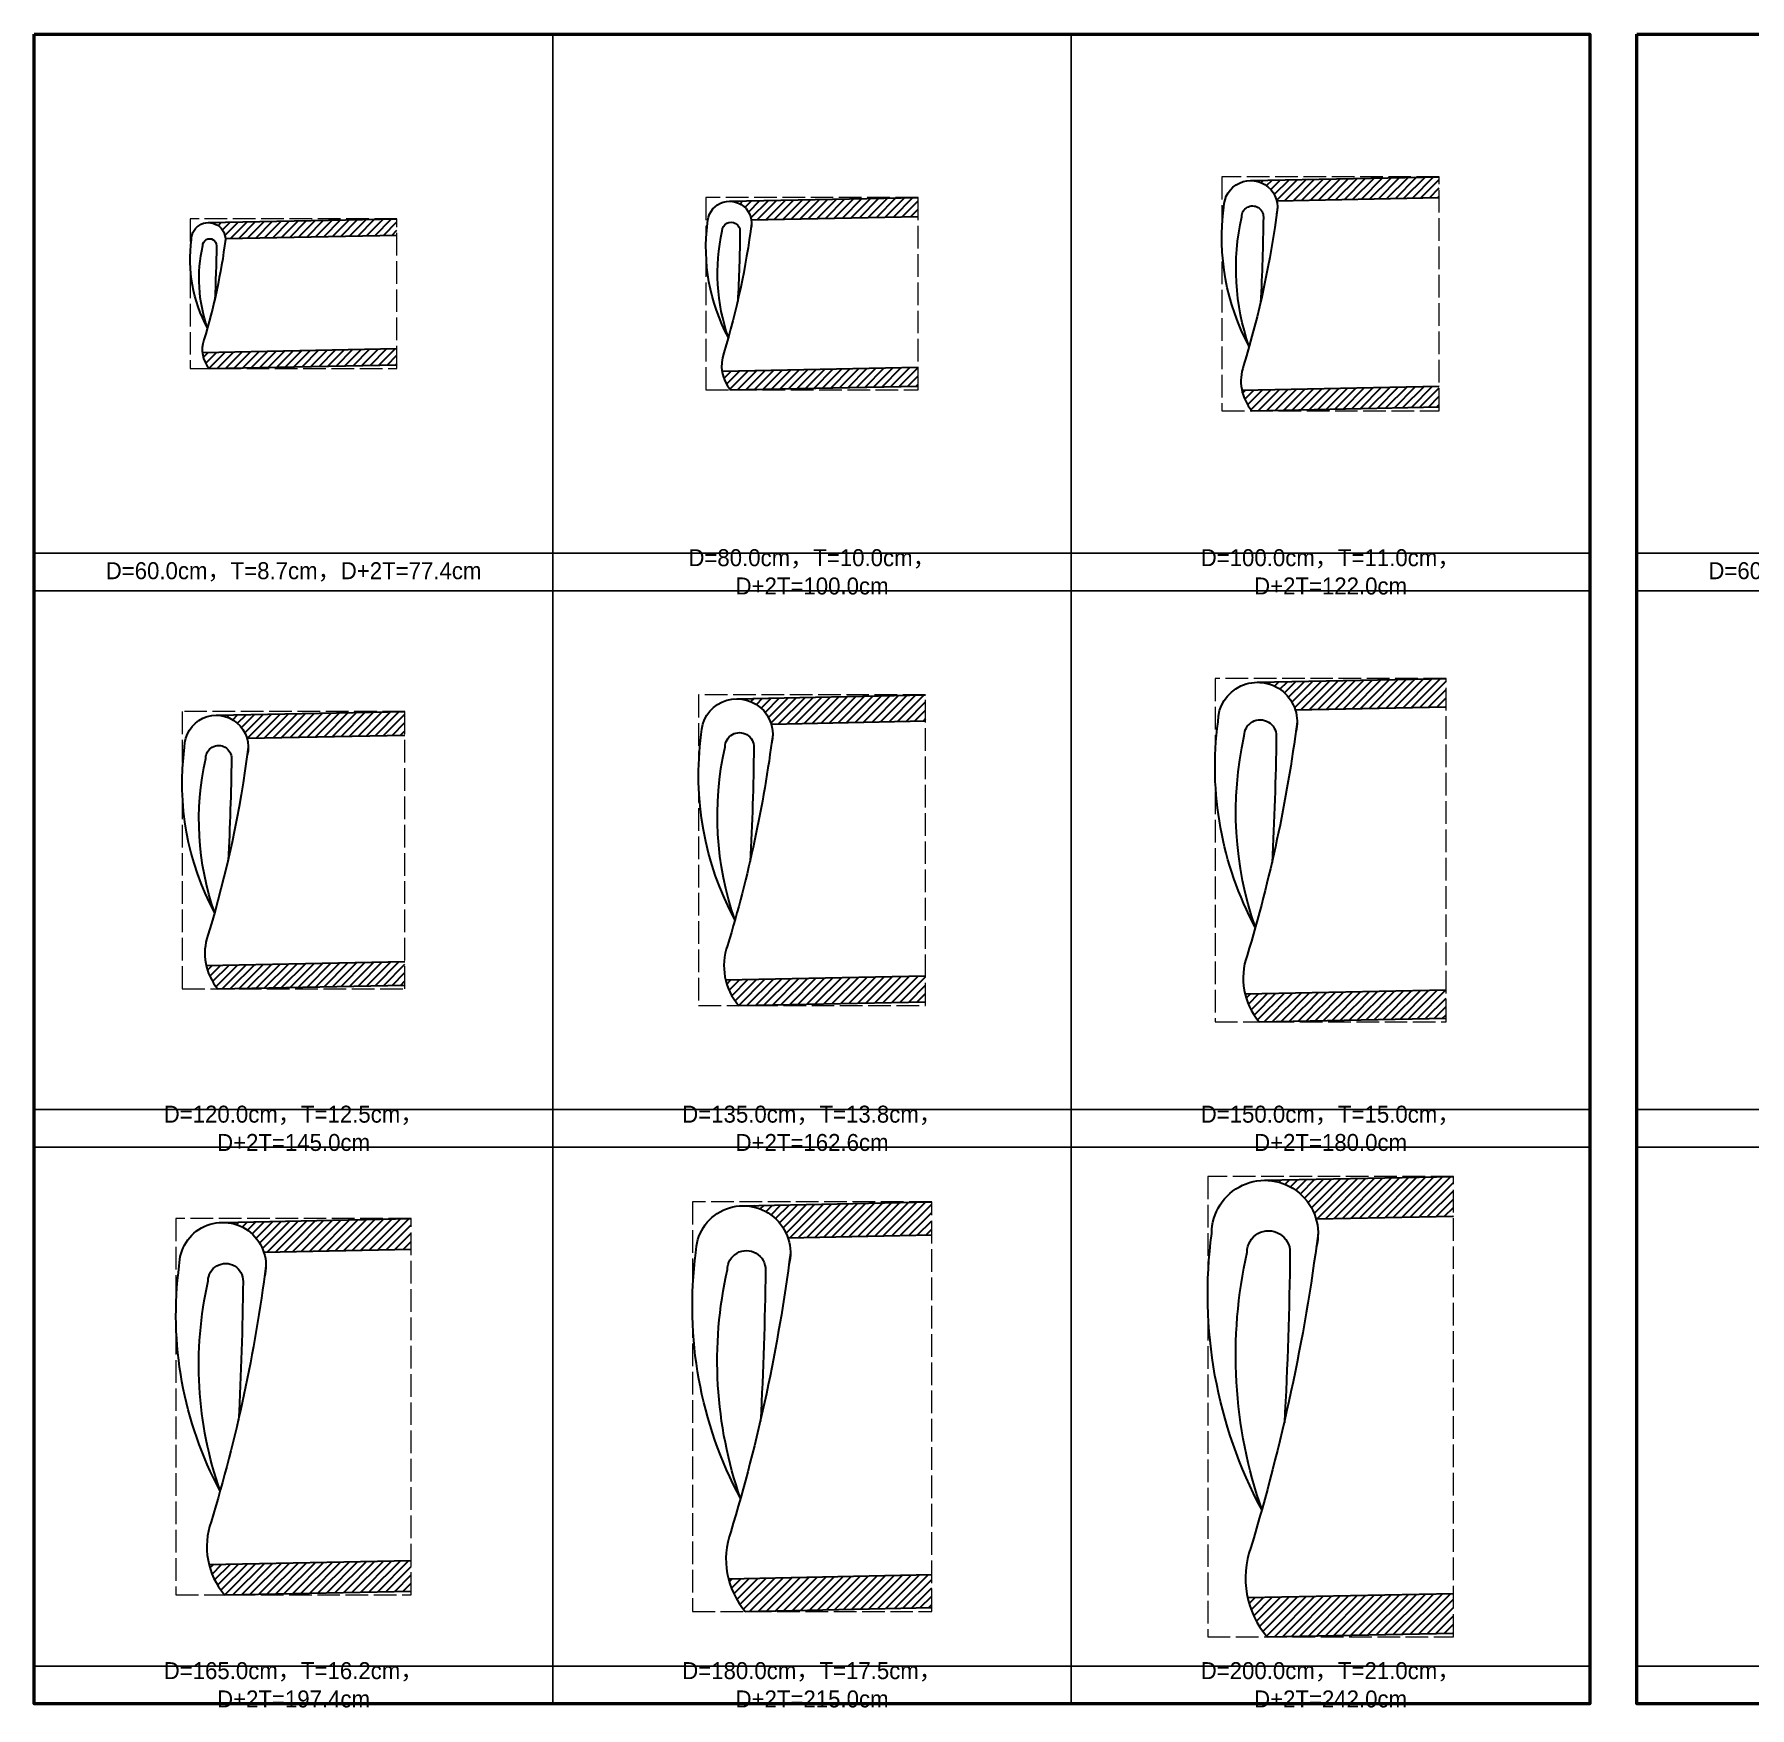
# Model space of a CAD drawing. Extents: x -7340 to 3675, y -3342 to 777.
# Drawn here: x 300 to 1210, y -2484 to -1597 of the extents above; entities that cross this region are included whole.
import ezdxf

# ---------------------------------------------------------------- set-up
doc = ezdxf.new("R2010")
doc.units = 0
doc.header["$MEASUREMENT"] = 0
doc.linetypes.add('ACAD_ISO02W100', pattern=[15, 12, -3])
doc.layers.add('一、3.基本-變更', color=1, linetype='Continuous', lineweight=50)
doc.layers.add('二、6.繪圖-其他施作項目', color=35, linetype='Continuous', lineweight=30)
doc.layers.add('一、4.基本-隱藏', color=9, linetype='ACAD_ISO02W100', lineweight=20, plot=False)
doc.layers.add('三、3.文字-註解文字', color=2, linetype='Continuous')
doc.styles.add('註解文字', font='MS PGothic.ttf', dxfattribs={"height": 3})
pattern_1 = [(45, (-3025.9566, -3168.5707), (-2.2097087, 2.2097087), [])]

msp = doc.modelspace()

# ---------------------------------------------------------------- hatches: boundary and pattern name
at = {"layer": '二、6.繪圖-其他施作項目'}
h = msp.add_hatch(dxfattribs=at)
h.set_pattern_fill('ANSI31', color=256, scale=25)
h.set_pattern_definition(pattern_1)
h.paths.add_polyline_path([(944.579, -1674.505, -0.354646), (958.922, -1685.221), (1045.147, -1683.496), (1045.147, -1672.494)])
h.paths.add_polyline_path([(1045.147, -1794.519), (1045.147, -1783.516), (940.457, -1785.61, 0.1268815), (945.78, -1796.506)])
h = msp.add_hatch(dxfattribs=at)
h.set_pattern_fill('ANSI31', color=256, scale=25)
h.set_pattern_definition(pattern_1)
h.paths.add_polyline_path([(768.77, -1683.495), (668.77, -1685.495, -0.367556), (680.267, -1695.267), (768.77, -1693.497)])
h.paths.add_polyline_path([(768.77, -1773.513), (664.745, -1775.593, 0.1394648), (669.264, -1785.505), (768.77, -1783.515)])
h = msp.add_hatch(dxfattribs=at)
h.set_pattern_fill('ANSI31', color=256, scale=25)
h.set_pattern_definition(pattern_1)
h.paths.add_polyline_path([(492.352, -1694.802), (392.352, -1696.802, -0.3982556), (401.354, -1705.324), (492.352, -1703.504)])
h.paths.add_polyline_path([(492.352, -1763.516), (389.124, -1765.581, 0.1552766), (392.734, -1774.198), (492.352, -1772.218)])
h = msp.add_hatch(dxfattribs=at)
h.set_pattern_fill('ANSI31', color=256, scale=25)
h.set_pattern_definition(pattern_1)
h.paths.add_polyline_path([(1048.786, -1953.494), (1048.786, -1938.491), (948.786, -1940.491, -0.3264933), (968.766, -1955.094)])
h.paths.add_polyline_path([(942.125, -2105.657, 0.1178489), (949.672, -2120.509), (1048.786, -2118.527), (1048.786, -2103.524)])
h = msp.add_hatch(dxfattribs=at)
h.set_pattern_fill('ANSI31', color=256, scale=25)
h.set_pattern_definition(pattern_1)
h.paths.add_polyline_path([(496.588, -1955.993), (396.588, -1957.993, -0.3336822), (412.804, -1970.171), (496.588, -1968.496)])
h.paths.add_polyline_path([(496.588, -2088.52), (391.14, -2090.629, 0.121767), (397.348, -2103.007), (496.588, -2101.022)])
h = msp.add_hatch(dxfattribs=at)
h.set_pattern_fill('ANSI31', color=256, scale=25)
h.set_pattern_definition(pattern_1)
h.paths.add_polyline_path([(772.694, -1947.192), (672.694, -1949.192, -0.3303138), (690.819, -1962.632), (772.694, -1960.995)])
h.paths.add_polyline_path([(772.694, -2096.022), (666.622, -2098.143, 0.1198848), (673.505, -2111.808), (772.694, -2109.824)])
h = msp.add_hatch(dxfattribs=at)
h.set_pattern_fill('ANSI31', color=256, scale=25)
h.set_pattern_definition(pattern_1)
h.paths.add_polyline_path([(1052.673, -2202.488), (952.673, -2204.488, -0.3350194), (979.784, -2224.95), (1052.673, -2223.492)])
h.paths.add_polyline_path([(1052.673, -2423.532), (943.529, -2425.715, 0.1223574), (953.875, -2446.512), (1052.673, -2444.536)])
h = msp.add_hatch(dxfattribs=at)
h.set_pattern_fill('ANSI31', color=256, scale=25)
h.set_pattern_definition(pattern_1)
h.paths.add_polyline_path([(775.979, -2233.493), (775.979, -2215.989), (674.978, -2218.009, -0.3327767), (699.707, -2235.018)])
h.paths.add_polyline_path([(775.979, -2431.032), (775.979, -2413.529), (668.131, -2415.686, 0.1153651), (677.055, -2433.011)])
h = msp.add_hatch(dxfattribs=at)
h.set_pattern_fill('ANSI31', color=256, scale=25)
h.set_pattern_definition(pattern_1)
h.paths.add_polyline_path([(499.873, -2224.791), (399.873, -2226.791, -0.3234214), (421.698, -2242.557), (499.873, -2240.994)])
h.paths.add_polyline_path([(499.873, -2406.027), (392.646, -2408.171, 0.1163455), (400.899, -2424.209), (499.873, -2422.23)])

# ---------------------------------------------------------------- linework, layer by layer
at = {"layer": '一、3.基本-變更'}
for points in [[(300, -1597), (1125, -1597), (1125, -2482), (300, -2482)], [(1150, -1597), (1975, -1597), (1975, -2482), (1150, -2482)]]:
    msp.add_lwpolyline(points, close=True, dxfattribs=at)
at = {"layer": '一、4.基本-隱藏', "linetype": 'Continuous'}
for points in [[(300, -1597), (575, -1597), (575, -1872), (300, -1872)], [(575, -1597), (850, -1597), (850, -1872), (575, -1872)], [(850, -1597), (1125, -1597), (1125, -1872), (850, -1872)], [(1150, -1597), (1425, -1597), (1425, -1872), (1150, -1872)], [(300, -1872), (575, -1872), (575, -1892), (300, -1892)], [(575, -1872), (850, -1872), (850, -1892), (575, -1892)], [(850, -1872), (1125, -1872), (1125, -1892), (850, -1892)], [(1150, -1872), (1425, -1872), (1425, -1892), (1150, -1892)], [(300, -1892), (575, -1892), (575, -2167), (300, -2167)], [(575, -1892), (850, -1892), (850, -2167), (575, -2167)], [(850, -1892), (1125, -1892), (1125, -2167), (850, -2167)], [(1150, -1892), (1425, -1892), (1425, -2167), (1150, -2167)], [(300, -2167), (575, -2167), (575, -2187), (300, -2187)], [(575, -2167), (850, -2167), (850, -2187), (575, -2187)], [(850, -2167), (1125, -2167), (1125, -2187), (850, -2187)], [(1150, -2167), (1425, -2167), (1425, -2187), (1150, -2187)], [(300, -2187), (575, -2187), (575, -2462), (300, -2462)], [(575, -2187), (850, -2187), (850, -2462), (575, -2462)], [(850, -2187), (1125, -2187), (1125, -2462), (850, -2462)], [(1150, -2187), (1425, -2187), (1425, -2462), (1150, -2462)], [(300, -2462), (575, -2462), (575, -2482), (300, -2482)], [(575, -2462), (850, -2462), (850, -2482), (575, -2482)], [(850, -2462), (1125, -2462), (1125, -2482), (850, -2482)], [(1150, -2462), (1425, -2462), (1425, -2482), (1150, -2482)]]:
    msp.add_lwpolyline(points, close=True, dxfattribs=at)
at = {"layer": '一、4.基本-隱藏'}
for points in [[(1045.147, -1672.494), (929.853, -1672.494), (929.853, -1796.506), (1045.147, -1796.506)], [(768.77, -1683.495), (656.23, -1683.495), (656.23, -1785.505), (768.77, -1785.505)], [(492.352, -1694.802), (382.648, -1694.802), (382.648, -1774.198), (492.352, -1774.198)], [(1048.786, -1938.491), (926.214, -1938.491), (926.214, -2120.509), (1048.786, -2120.509)], [(496.588, -1955.993), (378.412, -1955.993), (378.412, -2103.007), (496.588, -2103.007)], [(772.694, -1947.192), (652.306, -1947.192), (652.306, -2111.808), (772.694, -2111.808)], [(1052.673, -2202.488), (922.327, -2202.488), (922.327, -2446.512), (1052.673, -2446.512)], [(775.979, -2215.989), (649.021, -2215.989), (649.021, -2433.011), (775.979, -2433.011)], [(499.873, -2224.791), (375.127, -2224.791), (375.127, -2424.209), (499.873, -2424.209)]]:
    msp.add_lwpolyline(points, close=True, dxfattribs=at)
at = {"layer": '二、6.繪圖-其他施作項目'}
for points in [[(945.147, -1674.494), (1045.147, -1672.494)], [(668.77, -1685.495), (768.77, -1683.495)], [(958.922, -1685.221), (1045.147, -1683.496)], [(392.352, -1696.802), (492.352, -1694.802)], [(680.267, -1695.267), (768.77, -1693.497)], [(401.354, -1705.324), (492.352, -1703.504)], [(389.124, -1765.581), (492.352, -1763.516)], [(392.734, -1774.198), (492.352, -1772.218)], [(664.745, -1775.593), (768.77, -1773.513)], [(669.264, -1785.505), (768.77, -1783.515)], [(940.457, -1785.61), (1045.147, -1783.516)], [(945.78, -1796.506), (1045.147, -1794.519)], [(948.786, -1940.491), (1048.786, -1938.491)], [(396.588, -1957.993), (496.588, -1955.993)], [(672.694, -1949.192), (772.694, -1947.192)], [(968.766, -1955.094), (1048.786, -1953.494)], [(690.819, -1962.632), (772.694, -1960.995)], [(412.804, -1970.171), (496.588, -1968.496)], [(391.14, -2090.629), (496.588, -2088.52)], [(397.348, -2103.007), (496.588, -2101.022)], [(666.622, -2098.143), (772.694, -2096.022)], [(673.505, -2111.808), (772.694, -2109.824)], [(942.125, -2105.657), (1048.786, -2103.524)], [(949.672, -2120.509), (1048.786, -2118.527)], [(952.673, -2204.488), (1052.673, -2202.488)], [(675.979, -2217.989), (775.979, -2215.989)], [(399.873, -2226.791), (499.873, -2224.791)], [(979.784, -2224.95), (1052.673, -2223.492)], [(699.707, -2235.018), (775.979, -2233.493)], [(421.698, -2242.557), (499.873, -2240.994)], [(392.646, -2408.171), (499.873, -2406.027)], [(668.131, -2415.686), (775.979, -2413.529)], [(400.899, -2424.209), (499.873, -2422.23)], [(943.529, -2425.715), (1052.673, -2423.532)], [(677.055, -2433.011), (775.979, -2431.032)], [(953.875, -2446.512), (1052.673, -2444.536)]]:
    msp.add_lwpolyline(points, dxfattribs=at)
for points in [[(944.325, -1762.489, -0.1578495), (930.939, -1688.702, -1.1409026), (958.867, -1692.395)], [(668.096, -1757.644, -0.1578495), (657.12, -1697.145, -1.1409026), (680.019, -1700.172)], [(944.376, -1762.585, -0.1399452), (940.388, -1693.695, -1.0112817), (951.849, -1693.823, -0.0106152), (950.37, -1739.289)], [(959.355, -1688.702, -0.0416835), (941.379, -1772.57, 0.2687059), (945.78, -1796.506, 0.2681724)], [(391.83, -1752.637, -0.1578495), (383.337, -1705.818, -1.1409026), (401.058, -1708.161)], [(668.138, -1757.723, -0.1399452), (664.868, -1701.238, -1.0112817), (674.265, -1701.344, -0.0106152), (673.053, -1738.622)], [(680.42, -1697.145, -0.0416835), (665.681, -1765.91, 0.2681724), (669.264, -1785.505, 0.2681724)], [(391.863, -1752.698, -0.1399452), (389.332, -1708.986, -1.0112817), (396.604, -1709.067, -0.0106152), (395.666, -1737.916)], [(401.368, -1705.818, -0.0416835), (389.961, -1759.033, 0.2681724), (392.734, -1774.198, 0.2681724)], [(947.572, -2070.362, -0.1578495), (927.816, -1961.461, -1.1409026), (969.036, -1966.91)], [(671.598, -2066.5, -0.1578495), (653.753, -1968.133, -1.1409026), (690.985, -1973.055)], [(395.611, -2062.571, -0.1578495), (379.702, -1974.879, -1.1409026), (412.894, -1979.267)], [(947.648, -2070.504, -0.1399452), (941.762, -1968.829, -1.0112817), (958.677, -1969.019, -0.0106152), (956.495, -2036.121)], [(969.756, -1961.461, -0.0416835), (943.225, -2085.24, 0.2681417), (949.672, -2120.509, 0.2681417)], [(395.672, -2062.685, -0.1399452), (390.932, -1980.812, -1.0112817), (404.553, -1980.965, -0.0106152), (402.796, -2034.998)], [(671.667, -2066.628, -0.1399452), (666.35, -1974.789, -1.0112817), (681.628, -1974.96, -0.0106152), (679.657, -2035.571)], [(691.636, -1968.133, -0.0416835), (667.671, -2079.939, 0.2682685), (673.505, -2111.808, 0.2681724)], [(413.474, -1974.879, -0.0416835), (392.11, -2074.551, 0.2688126), (397.348, -2103.007, 0.2681724)], [(951.041, -2379.082, -0.1578495), (924.481, -2232.679, -1.1409026), (979.895, -2240.005)], [(674.53, -2373.098, -0.1578495), (650.934, -2243.034, -1.1409026), (700.164, -2249.542)], [(398.542, -2369.169, -0.1578495), (376.884, -2249.78, -1.1409026), (422.072, -2255.754)], [(951.143, -2379.273, -0.1399452), (943.23, -2242.585, -1.0112817), (965.97, -2242.84, -0.0106152), (963.036, -2333.049)], [(980.864, -2232.679, -0.0416835), (945.197, -2399.083, 0.2682405), (953.875, -2446.512, 0.2681724)], [(674.621, -2373.267, -0.1399452), (667.59, -2251.834, -1.0112817), (687.792, -2252.061, -0.0106152), (685.186, -2332.202)], [(701.024, -2243.034, -0.0416835), (669.338, -2390.866, 0.2683155), (677.055, -2433.011, 0.2681724)], [(398.626, -2369.324, -0.1399452), (392.172, -2257.858, -1.0112817), (410.716, -2258.066, -0.0106152), (408.324, -2331.63)], [(422.862, -2249.78, -0.0416835), (393.777, -2385.479, 0.2687193), (400.899, -2424.209, 0.2681724)]]:
    msp.add_lwpolyline(points, format="xyb", dxfattribs=at)

# ---------------------------------------------------------------- texts
at = {"layer": '三、3.文字-註解文字', "char_height": 9, "attachment_point": 5, "style": '註解文字'}
for s, insert in [('{\\fMS PGothic|b0|i0|c128|p34;D=80.0cm，T=10.0cm，D+2T=}100.0{\\fMS PGothic|b0|i0|c128|p34;cm}', (712.5, -1882)), ('{\\fMS PGothic|b0|i0|c128|p34;D=}10{\\fMS PGothic|b0|i0|c128|p34;0}.0{\\fMS PGothic|b0|i0|c128|p34;cm，T=}11.0{\\fMS PGothic|b0|i0|c128|p34;cm，D+2T=}122.0{\\fMS PGothic|b0|i0|c128|p34;cm}', (987.5, -1882)), ('{\\fMS PGothic|b0|i0|c128|p34;D=60}.0{\\fMS PGothic|b0|i0|c128|p34;cm，T=8.7cm，D+2T=77.4cm}', (437.5, -1882)), ('{\\fMS PGothic|b0|i0|c128|p34;D=60}.0{\\fMS PGothic|b0|i0|c128|p34;cm，T=8.7cm，D+2T=77.4cm}', (1287.5, -1882)), ('{\\fMS PGothic|b0|i0|c128|p34;D=}12{\\fMS PGothic|b0|i0|c128|p34;0}.0{\\fMS PGothic|b0|i0|c128|p34;cm，T=}12.5{\\fMS PGothic|b0|i0|c128|p34;cm，D+2T=}145.0{\\fMS PGothic|b0|i0|c128|p34;cm}', (437.5, -2177)), ('{\\fMS PGothic|b0|i0|c128|p34;D=}135.0{\\fMS PGothic|b0|i0|c128|p34;cm，T=}13.8{\\fMS PGothic|b0|i0|c128|p34;cm，D+2T=}162.6{\\fMS PGothic|b0|i0|c128|p34;cm}', (712.5, -2177)), ('{\\fMS PGothic|b0|i0|c128|p34;D=}150.0{\\fMS PGothic|b0|i0|c128|p34;cm，T=}15.0{\\fMS PGothic|b0|i0|c128|p34;cm，D+2T=}180.0{\\fMS PGothic|b0|i0|c128|p34;cm}', (987.5, -2177)), ('{\\fMS PGothic|b0|i0|c128|p34;D=165.0cm，T=}16.2{\\fMS PGothic|b0|i0|c128|p34;cm，D+2T=}19{\\fMS PGothic|b0|i0|c128|p34;7.4cm}', (437.5, -2472)), ('{\\fMS PGothic|b0|i0|c128|p34;D=180.0cm，T=17.5cm，D+2T=}215.0{\\fMS PGothic|b0|i0|c128|p34;cm}', (712.5, -2472)), ('{\\fMS PGothic|b0|i0|c128|p34;D=}200.0{\\fMS PGothic|b0|i0|c128|p34;cm，T=}21.0{\\fMS PGothic|b0|i0|c128|p34;cm，D+2T=}242.0{\\fMS PGothic|b0|i0|c128|p34;cm}', (987.5, -2472))]:
    msp.add_mtext_dynamic_manual_height_columns(s, width=195.7125, gutter_width=15, heights=[0], dxfattribs=dict(at, insert=insert))

doc.saveas('drawing.dxf')
